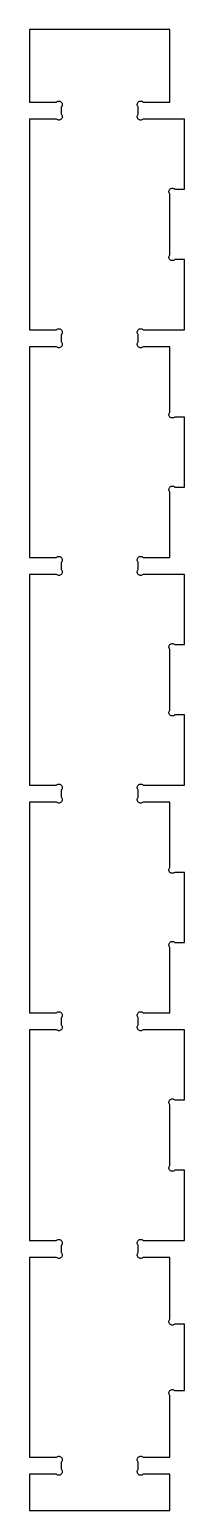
# Model space of a CAD drawing. Header units: inches. Extents: x 0 to 8.6, y 0 to 81.6.
import ezdxf

# ---------------------------------------------------------------- set-up
doc = ezdxf.new("R2010")
doc.units = ezdxf.units.IN

msp = doc.modelspace()

# ---------------------------------------------------------------- linework, layer by layer
at = {"layer": 'SHELF'}
msp.add_lwpolyline([(0, 0), (7.75, 0), (7.75, 1.995), (6.269, 1.995), (6.235, 1.968), (6.197, 1.95), (6.156, 1.941), (6.113, 1.941), (6.072, 1.95), (6.033, 1.968), (6, 1.995), (5.973, 2.028), (5.955, 2.067), (5.946, 2.108), (5.946, 2.151), (5.955, 2.192), (5.973, 2.23), (6, 2.264), (6, 2.659), (5.973, 2.693), (5.955, 2.731), (5.946, 2.772), (5.946, 2.815), (5.955, 2.856), (5.973, 2.895), (6, 2.928), (6.033, 2.955), (6.072, 2.973), (6.113, 2.982), (6.156, 2.982), (6.197, 2.973), (6.235, 2.955), (6.269, 2.928), (7.75, 2.928), (7.75, 6.335), (7.723, 6.368), (7.705, 6.407), (7.696, 6.448), (7.696, 6.491), (7.705, 6.532), (7.723, 6.57), (7.75, 6.604), (7.783, 6.63), (7.822, 6.649), (7.863, 6.658), (7.906, 6.658), (7.947, 6.649), (7.985, 6.63), (8.019, 6.604), (8.55, 6.604), (8.55, 10.269), (8.019, 10.269), (7.985, 10.243), (7.947, 10.224), (7.906, 10.215), (7.863, 10.215), (7.822, 10.224), (7.783, 10.243), (7.75, 10.269), (7.723, 10.303), (7.705, 10.341), (7.696, 10.382), (7.696, 10.425), (7.705, 10.466), (7.723, 10.505), (7.75, 10.538), (7.75, 13.945), (6.269, 13.945), (6.235, 13.918), (6.197, 13.9), (6.156, 13.891), (6.113, 13.891), (6.072, 13.9), (6.033, 13.918), (6, 13.945), (5.973, 13.978), (5.955, 14.017), (5.946, 14.058), (5.946, 14.101), (5.955, 14.142), (5.973, 14.18), (6, 14.214), (6, 14.609), (5.973, 14.643), (5.955, 14.681), (5.946, 14.722), (5.946, 14.765), (5.955, 14.806), (5.973, 14.845), (6, 14.878), (6.033, 14.905), (6.072, 14.923), (6.113, 14.932), (6.156, 14.932), (6.197, 14.923), (6.235, 14.905), (6.269, 14.878), (7.75, 14.878), (8.55, 14.878), (8.55, 18.743), (8.019, 18.743), (7.985, 18.716), (7.947, 18.698), (7.906, 18.689), (7.863, 18.689), (7.822, 18.698), (7.783, 18.716), (7.75, 18.743), (7.723, 18.776), (7.705, 18.815), (7.696, 18.856), (7.696, 18.899), (7.705, 18.94), (7.723, 18.978), (7.75, 19.012), (7.75, 22.359), (7.723, 22.393), (7.705, 22.431), (7.696, 22.472), (7.696, 22.515), (7.705, 22.556), (7.723, 22.595), (7.75, 22.628), (7.783, 22.655), (7.822, 22.673), (7.863, 22.682), (7.906, 22.682), (7.947, 22.673), (7.985, 22.655), (8.019, 22.628), (8.55, 22.628), (8.55, 26.493), (7.75, 26.493), (6.269, 26.493), (6.235, 26.466), (6.197, 26.448), (6.156, 26.439), (6.113, 26.439), (6.072, 26.448), (6.033, 26.466), (6, 26.493), (5.973, 26.526), (5.955, 26.565), (5.946, 26.606), (5.946, 26.649), (5.955, 26.69), (5.973, 26.728), (6, 26.762), (6, 27.157), (5.973, 27.191), (5.955, 27.229), (5.946, 27.27), (5.946, 27.313), (5.955, 27.354), (5.973, 27.393), (6, 27.426), (6.033, 27.453), (6.072, 27.471), (6.113, 27.48), (6.156, 27.48), (6.197, 27.471), (6.235, 27.453), (6.269, 27.426), (7.75, 27.426), (7.75, 31.032), (7.723, 31.066), (7.705, 31.104), (7.696, 31.145), (7.696, 31.188), (7.705, 31.229), (7.723, 31.268), (7.75, 31.301), (7.783, 31.328), (7.822, 31.346), (7.863, 31.355), (7.906, 31.355), (7.947, 31.346), (7.985, 31.328), (8.019, 31.301), (8.55, 31.301), (8.55, 35.166), (8.019, 35.166), (7.985, 35.139), (7.947, 35.121), (7.906, 35.112), (7.863, 35.112), (7.822, 35.121), (7.783, 35.139), (7.75, 35.166), (7.723, 35.199), (7.705, 35.238), (7.696, 35.279), (7.696, 35.322), (7.705, 35.363), (7.723, 35.401), (7.75, 35.435), (7.75, 39.041), (6.269, 39.041), (6.235, 39.014), (6.197, 38.996), (6.156, 38.987), (6.113, 38.987), (6.072, 38.996), (6.033, 39.014), (6, 39.041), (5.973, 39.074), (5.955, 39.113), (5.946, 39.154), (5.946, 39.197), (5.955, 39.238), (5.973, 39.276), (6, 39.31), (6, 39.705), (5.973, 39.739), (5.955, 39.777), (5.946, 39.818), (5.946, 39.861), (5.955, 39.902), (5.973, 39.941), (6, 39.974), (6.033, 40.001), (6.072, 40.019), (6.113, 40.028), (6.156, 40.028), (6.197, 40.019), (6.235, 40.001), (6.269, 39.974), (7.75, 39.974), (8.55, 39.974), (8.55, 43.839), (8.019, 43.839), (7.985, 43.812), (7.947, 43.794), (7.906, 43.785), (7.863, 43.785), (7.822, 43.794), (7.783, 43.812), (7.75, 43.839), (7.723, 43.872), (7.705, 43.911), (7.696, 43.952), (7.696, 43.995), (7.705, 44.036), (7.723, 44.074), (7.75, 44.108), (7.75, 47.455), (7.723, 47.489), (7.705, 47.527), (7.696, 47.568), (7.696, 47.611), (7.705, 47.652), (7.723, 47.691), (7.75, 47.724), (7.783, 47.751), (7.822, 47.769), (7.863, 47.778), (7.906, 47.778), (7.947, 47.769), (7.985, 47.751), (8.019, 47.724), (8.55, 47.724), (8.55, 51.589), (7.75, 51.589), (6.269, 51.589), (6.235, 51.562), (6.197, 51.544), (6.156, 51.535), (6.113, 51.535), (6.072, 51.544), (6.033, 51.562), (6, 51.589), (5.973, 51.622), (5.955, 51.661), (5.946, 51.702), (5.946, 51.745), (5.955, 51.786), (5.973, 51.824), (6, 51.858), (6, 52.253), (5.973, 52.287), (5.955, 52.325), (5.946, 52.366), (5.946, 52.409), (5.955, 52.45), (5.973, 52.489), (6, 52.522), (6.033, 52.549), (6.072, 52.567), (6.113, 52.576), (6.156, 52.576), (6.197, 52.567), (6.235, 52.549), (6.269, 52.522), (7.75, 52.522), (7.75, 56.128), (7.723, 56.162), (7.705, 56.2), (7.696, 56.241), (7.696, 56.284), (7.705, 56.325), (7.723, 56.364), (7.75, 56.397), (7.783, 56.424), (7.822, 56.442), (7.863, 56.451), (7.906, 56.451), (7.947, 56.442), (7.985, 56.424), (8.019, 56.397), (8.55, 56.397), (8.55, 60.262), (8.019, 60.262), (7.985, 60.235), (7.947, 60.217), (7.906, 60.208), (7.863, 60.208), (7.822, 60.217), (7.783, 60.235), (7.75, 60.262), (7.723, 60.295), (7.705, 60.334), (7.696, 60.375), (7.696, 60.418), (7.705, 60.459), (7.723, 60.497), (7.75, 60.531), (7.75, 64.137), (6.269, 64.137), (6.235, 64.11), (6.197, 64.092), (6.156, 64.083), (6.113, 64.083), (6.072, 64.092), (6.033, 64.11), (6, 64.137), (5.973, 64.17), (5.955, 64.209), (5.946, 64.25), (5.946, 64.293), (5.955, 64.334), (5.973, 64.372), (6, 64.406), (6, 64.801), (5.973, 64.835), (5.955, 64.873), (5.946, 64.914), (5.946, 64.957), (5.955, 64.998), (5.973, 65.037), (6, 65.07), (6.033, 65.097), (6.072, 65.115), (6.113, 65.124), (6.156, 65.124), (6.197, 65.115), (6.235, 65.097), (6.269, 65.07), (7.75, 65.07), (8.55, 65.07), (8.55, 68.935), (8.019, 68.935), (7.985, 68.908), (7.947, 68.89), (7.906, 68.881), (7.863, 68.881), (7.822, 68.89), (7.783, 68.908), (7.75, 68.935), (7.723, 68.968), (7.705, 69.007), (7.696, 69.048), (7.696, 69.091), (7.705, 69.132), (7.723, 69.17), (7.75, 69.204), (7.75, 72.551), (7.723, 72.585), (7.705, 72.623), (7.696, 72.664), (7.696, 72.707), (7.705, 72.748), (7.723, 72.787), (7.75, 72.82), (7.783, 72.847), (7.822, 72.865), (7.863, 72.874), (7.906, 72.874), (7.947, 72.865), (7.985, 72.847), (8.019, 72.82), (8.55, 72.82), (8.55, 76.685), (7.75, 76.685), (6.269, 76.685), (6.235, 76.658), (6.197, 76.64), (6.156, 76.631), (6.113, 76.631), (6.072, 76.64), (6.033, 76.658), (6, 76.685), (5.973, 76.718), (5.955, 76.757), (5.946, 76.798), (5.946, 76.841), (5.955, 76.882), (5.973, 76.92), (6, 76.954), (6, 77.349), (5.973, 77.383), (5.955, 77.421), (5.946, 77.462), (5.946, 77.505), (5.955, 77.546), (5.973, 77.585), (6, 77.618), (6.033, 77.645), (6.072, 77.663), (6.113, 77.672), (6.156, 77.672), (6.197, 77.663), (6.235, 77.645), (6.269, 77.618), (7.75, 77.618), (7.75, 81.613), (0, 81.613), (0, 77.618), (1.481, 77.618), (1.515, 77.645), (1.553, 77.663), (1.594, 77.672), (1.637, 77.672), (1.678, 77.663), (1.717, 77.645), (1.75, 77.618), (1.777, 77.585), (1.795, 77.546), (1.804, 77.505), (1.804, 77.462), (1.795, 77.421), (1.777, 77.383), (1.75, 77.349), (1.75, 76.954), (1.777, 76.92), (1.795, 76.882), (1.804, 76.841), (1.804, 76.798), (1.795, 76.757), (1.777, 76.718), (1.75, 76.685), (1.717, 76.658), (1.678, 76.64), (1.637, 76.631), (1.594, 76.631), (1.553, 76.64), (1.515, 76.658), (1.481, 76.685), (0, 76.685), (0, 65.07), (1.481, 65.07), (1.515, 65.097), (1.553, 65.115), (1.594, 65.124), (1.637, 65.124), (1.678, 65.115), (1.717, 65.097), (1.75, 65.07), (1.777, 65.037), (1.795, 64.998), (1.804, 64.957), (1.804, 64.914), (1.795, 64.873), (1.777, 64.835), (1.75, 64.801), (1.75, 64.406), (1.777, 64.372), (1.795, 64.334), (1.804, 64.293), (1.804, 64.25), (1.795, 64.209), (1.777, 64.17), (1.75, 64.137), (1.717, 64.11), (1.678, 64.092), (1.637, 64.083), (1.594, 64.083), (1.553, 64.092), (1.515, 64.11), (1.481, 64.137), (0, 64.137), (0, 52.522), (1.481, 52.522), (1.515, 52.549), (1.553, 52.567), (1.594, 52.576), (1.637, 52.576), (1.678, 52.567), (1.717, 52.549), (1.75, 52.522), (1.777, 52.489), (1.795, 52.45), (1.804, 52.409), (1.804, 52.366), (1.795, 52.325), (1.777, 52.287), (1.75, 52.253), (1.75, 51.858), (1.777, 51.824), (1.795, 51.786), (1.804, 51.745), (1.804, 51.702), (1.795, 51.661), (1.777, 51.622), (1.75, 51.589), (1.717, 51.562), (1.678, 51.544), (1.637, 51.535), (1.594, 51.535), (1.553, 51.544), (1.515, 51.562), (1.481, 51.589), (0, 51.589), (0, 39.974), (1.481, 39.974), (1.515, 40.001), (1.553, 40.019), (1.594, 40.028), (1.637, 40.028), (1.678, 40.019), (1.717, 40.001), (1.75, 39.974), (1.777, 39.941), (1.795, 39.902), (1.804, 39.861), (1.804, 39.818), (1.795, 39.777), (1.777, 39.739), (1.75, 39.705), (1.75, 39.31), (1.777, 39.276), (1.795, 39.238), (1.804, 39.197), (1.804, 39.154), (1.795, 39.113), (1.777, 39.074), (1.75, 39.041), (1.717, 39.014), (1.678, 38.996), (1.637, 38.987), (1.594, 38.987), (1.553, 38.996), (1.515, 39.014), (1.481, 39.041), (0, 39.041), (0, 27.426), (1.481, 27.426), (1.515, 27.453), (1.553, 27.471), (1.594, 27.48), (1.637, 27.48), (1.678, 27.471), (1.717, 27.453), (1.75, 27.426), (1.777, 27.393), (1.795, 27.354), (1.804, 27.313), (1.804, 27.27), (1.795, 27.229), (1.777, 27.191), (1.75, 27.157), (1.75, 26.762), (1.777, 26.728), (1.795, 26.69), (1.804, 26.649), (1.804, 26.606), (1.795, 26.565), (1.777, 26.526), (1.75, 26.493), (1.717, 26.466), (1.678, 26.448), (1.637, 26.439), (1.594, 26.439), (1.553, 26.448), (1.515, 26.466), (1.481, 26.493), (0, 26.493), (0, 14.878), (1.481, 14.878), (1.515, 14.905), (1.553, 14.923), (1.594, 14.932), (1.637, 14.932), (1.678, 14.923), (1.717, 14.905), (1.75, 14.878), (1.777, 14.845), (1.795, 14.806), (1.804, 14.765), (1.804, 14.722), (1.795, 14.681), (1.777, 14.643), (1.75, 14.609), (1.75, 14.214), (1.777, 14.18), (1.795, 14.142), (1.804, 14.101), (1.804, 14.058), (1.795, 14.017), (1.777, 13.978), (1.75, 13.945), (1.717, 13.918), (1.678, 13.9), (1.637, 13.891), (1.594, 13.891), (1.553, 13.9), (1.515, 13.918), (1.481, 13.945), (0, 13.945), (0, 2.928), (1.481, 2.928), (1.515, 2.955), (1.553, 2.973), (1.594, 2.982), (1.637, 2.982), (1.678, 2.973), (1.717, 2.955), (1.75, 2.928), (1.777, 2.895), (1.795, 2.856), (1.804, 2.815), (1.804, 2.772), (1.795, 2.731), (1.777, 2.693), (1.75, 2.659), (1.75, 2.264), (1.777, 2.23), (1.795, 2.192), (1.804, 2.151), (1.804, 2.108), (1.795, 2.067), (1.777, 2.028), (1.75, 1.995), (1.717, 1.968), (1.678, 1.95), (1.637, 1.941), (1.594, 1.941), (1.553, 1.95), (1.515, 1.968), (1.481, 1.995), (0, 1.995), (0, 0)], close=True, dxfattribs=at)

doc.saveas('drawing.dxf')
